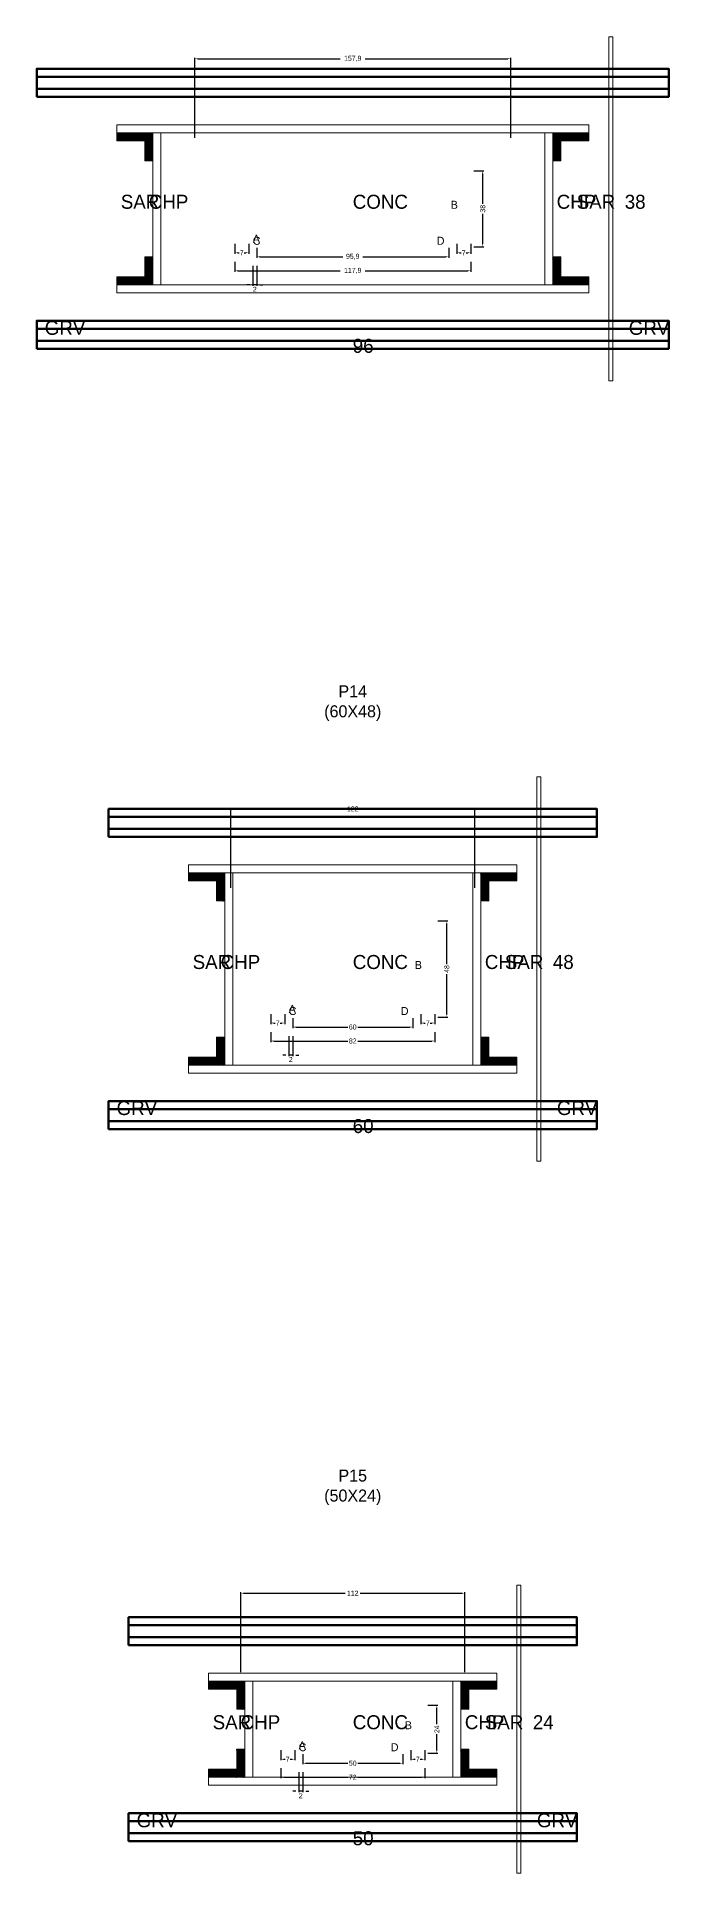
# Model space of a CAD drawing. Header units: centimetres. Extents: x -8500 to 4299, y -7226 to 295.
# Drawn here: x -158 to 158, y -4872 to -3954 of the extents above; entities that cross this region are included whole.
import ezdxf

# ---------------------------------------------------------------- set-up
doc = ezdxf.new("R2010")
doc.units = ezdxf.units.CM
for name, color, linetype in [('COTA', 241, 'Continuous'), ('GRAVATA', 224, 'Continuous'), ('Hachura', 251, 'Continuous'), ('NOMENCLATURA', 7, 'Continuous'), ('SARRAFO', 251, 'Continuous'), ('Texto Seção', 7, 'Continuous')]:
    doc.layers.add(name, color=color, linetype=linetype)
doc.dimstyles.new('cotax2', dxfattribs={"dimtxt": 2.5, "dimasz": 1.5, "dimexe": 0.5, "dimexo": 0.5, "dimgap": 0.5, "dimtad": 1, "dimcen": 2.5, "dimazin": 3, "dimtfac": 1, "dimtmove": 0, "dimatfit": 3})

# ---------------------------------------------------------------- blocks, each defined once
blk = doc.blocks.new('_CLOSEDFILLED')
at = {"color": 0, "linetype": 'BYBLOCK'}
blk.add_solid([(-1, 0.16), (0, 0), (-1, -0.16)], dxfattribs=at)
blk = doc.blocks.new('*D388')
for p, q in [((-58.95, -4066.5), (-58.95, -4071.5)), ((58.95, -4066.5), (58.95, -4071.5)), ((-57.45, -4071), (-6.25, -4071)), ((6.25, -4071), (57.45, -4071))]:
    blk.add_line(p, q)
at = {"layer": 'Defpoints'}
for p in [(-58.95, -4066), (58.95, -4066), (-58.95, -4071)]:
    blk.add_point(p, dxfattribs=at)
at = {"layer": 'COTA', "xscale": 1.5, "yscale": 1.5, "rotation": 180}
blk.add_blockref('_CLOSEDFILLED', (-58.95, -4071), dxfattribs=at)
at = {"layer": 'COTA', "xscale": 1.5, "yscale": 1.5}
blk.add_blockref('_CLOSEDFILLED', (58.95, -4071), dxfattribs=at)
at = {"layer": 'COTA', "insert": (0, -4071), "char_height": 2.5, "attachment_point": 5}
blk.add_mtext('117,9', dxfattribs=at)
blk = doc.blocks.new('*D389')
for p, q in [((-47.95, -4059.5), (-47.95, -4064.5)), ((-46.45, -4064), (-5, -4064)), ((5, -4064), (46.45, -4064)), ((47.95, -4059.5), (47.95, -4064.5))]:
    blk.add_line(p, q)
at = {"layer": 'Defpoints'}
for p in [(-47.95, -4059), (-47.95, -4064), (47.95, -4059)]:
    blk.add_point(p, dxfattribs=at)
at = {"layer": 'COTA', "xscale": 1.5, "yscale": 1.5, "rotation": 180}
blk.add_blockref('_CLOSEDFILLED', (-47.95, -4064), dxfattribs=at)
at = {"layer": 'COTA', "xscale": 1.5, "yscale": 1.5}
blk.add_blockref('_CLOSEDFILLED', (47.95, -4064), dxfattribs=at)
at = {"layer": 'COTA', "insert": (0, -4064), "char_height": 2.5, "attachment_point": 5}
blk.add_mtext('95,9', dxfattribs=at)
blk = doc.blocks.new('*D390')
for p, q in [((60.45, -4021), (65.45, -4021)), ((64.95, -4037.5), (64.95, -4022.5)), ((64.95, -4057.5), (64.95, -4042.5)), ((60.45, -4059), (65.45, -4059))]:
    blk.add_line(p, q)
at = {"layer": 'Defpoints'}
for p in [(59.95, -4021), (59.95, -4059), (64.95, -4059)]:
    blk.add_point(p, dxfattribs=at)
at = {"layer": 'COTA', "xscale": 1.5, "yscale": 1.5}
for p, rotation in [((64.95, -4021), 90), ((64.95, -4059), 270)]:
    blk.add_blockref('_CLOSEDFILLED', p, dxfattribs=dict(at, rotation=rotation))
at = {"layer": 'COTA', "insert": (64.95, -4040), "char_height": 2.5, "attachment_point": 5, "rotation": 90}
blk.add_mtext('38', dxfattribs=at)
blk = doc.blocks.new('*D391')
for p, q in [((-58.95, -4057.5), (-58.95, -4062.5)), ((-51.95, -4057.5), (-51.95, -4062.5)), ((-57.45, -4062), (-56.7, -4062)), ((-54.2, -4062), (-53.45, -4062))]:
    blk.add_line(p, q)
at = {"layer": 'Defpoints'}
for p in [(-58.95, -4057), (-51.95, -4057), (-58.95, -4062)]:
    blk.add_point(p, dxfattribs=at)
at = {"layer": 'COTA', "xscale": 1.5, "yscale": 1.5, "rotation": 180}
blk.add_blockref('_CLOSEDFILLED', (-58.95, -4062), dxfattribs=at)
at = {"layer": 'COTA', "xscale": 1.5, "yscale": 1.5}
blk.add_blockref('_CLOSEDFILLED', (-51.95, -4062), dxfattribs=at)
at = {"layer": 'COTA', "insert": (-55.45, -4062), "char_height": 2.5, "attachment_point": 5}
blk.add_mtext('7', dxfattribs=at)
blk = doc.blocks.new('*D392')
for p, q in [((51.95, -4057.5), (51.95, -4062.5)), ((58.95, -4057.5), (58.95, -4062.5)), ((53.45, -4062), (54.2, -4062)), ((56.7, -4062), (57.45, -4062))]:
    blk.add_line(p, q)
at = {"layer": 'Defpoints'}
for p in [(51.95, -4057), (58.95, -4057), (51.95, -4062)]:
    blk.add_point(p, dxfattribs=at)
at = {"layer": 'COTA', "xscale": 1.5, "yscale": 1.5, "rotation": 180}
blk.add_blockref('_CLOSEDFILLED', (51.95, -4062), dxfattribs=at)
at = {"layer": 'COTA', "xscale": 1.5, "yscale": 1.5}
blk.add_blockref('_CLOSEDFILLED', (58.95, -4062), dxfattribs=at)
at = {"layer": 'COTA', "insert": (55.45, -4062), "char_height": 2.5, "attachment_point": 5}
blk.add_mtext('7', dxfattribs=at)
blk = doc.blocks.new('*D393')
for p, q in [((-78.95, -4004.5), (-78.95, -3964.5)), ((-77.45, -3965), (-6.25, -3965)), ((6.25, -3965), (77.45, -3965)), ((78.95, -4004.5), (78.95, -3964.5))]:
    blk.add_line(p, q)
at = {"layer": 'Defpoints'}
for p in [(-78.95, -3965), (-78.95, -4005), (78.95, -4005)]:
    blk.add_point(p, dxfattribs=at)
at = {"layer": 'COTA', "xscale": 1.5, "yscale": 1.5, "rotation": 180}
blk.add_blockref('_CLOSEDFILLED', (-78.95, -3965), dxfattribs=at)
at = {"layer": 'COTA', "xscale": 1.5, "yscale": 1.5}
blk.add_blockref('_CLOSEDFILLED', (78.95, -3965), dxfattribs=at)
at = {"layer": 'COTA', "insert": (0, -3965), "char_height": 2.5, "attachment_point": 5}
blk.add_mtext('157,9', dxfattribs=at)
blk = doc.blocks.new('*D422')
for p, q in [((-41, -4451.5), (-41, -4456.5)), ((41, -4451.5), (41, -4456.5)), ((-39.5, -4456), (-2.5, -4456)), ((2.5, -4456), (39.5, -4456))]:
    blk.add_line(p, q)
at = {"layer": 'Defpoints'}
for p in [(-41, -4451), (41, -4451), (-41, -4456)]:
    blk.add_point(p, dxfattribs=at)
at = {"layer": 'COTA', "xscale": 1.5, "yscale": 1.5, "rotation": 180}
blk.add_blockref('_CLOSEDFILLED', (-41, -4456), dxfattribs=at)
at = {"layer": 'COTA', "xscale": 1.5, "yscale": 1.5}
blk.add_blockref('_CLOSEDFILLED', (41, -4456), dxfattribs=at)
at = {"layer": 'COTA', "insert": (0, -4456), "char_height": 2.5, "attachment_point": 5}
blk.add_mtext('82', dxfattribs=at)
blk = doc.blocks.new('*D423')
for p, q in [((-30, -4444.5), (-30, -4449.5)), ((-28.5, -4449), (-2.5, -4449)), ((2.5, -4449), (28.5, -4449)), ((30, -4444.5), (30, -4449.5))]:
    blk.add_line(p, q)
at = {"layer": 'Defpoints'}
for p in [(-30, -4444), (-30, -4449), (30, -4444)]:
    blk.add_point(p, dxfattribs=at)
at = {"layer": 'COTA', "xscale": 1.5, "yscale": 1.5, "rotation": 180}
blk.add_blockref('_CLOSEDFILLED', (-30, -4449), dxfattribs=at)
at = {"layer": 'COTA', "xscale": 1.5, "yscale": 1.5}
blk.add_blockref('_CLOSEDFILLED', (30, -4449), dxfattribs=at)
at = {"layer": 'COTA', "insert": (0, -4449), "char_height": 2.5, "attachment_point": 5}
blk.add_mtext('60', dxfattribs=at)
blk = doc.blocks.new('*D424')
for p, q in [((42.5, -4396), (47.5, -4396)), ((47, -4417.5), (47, -4397.5)), ((47, -4442.5), (47, -4422.5)), ((42.5, -4444), (47.5, -4444))]:
    blk.add_line(p, q)
at = {"layer": 'Defpoints'}
for p in [(42, -4396), (42, -4444), (47, -4444)]:
    blk.add_point(p, dxfattribs=at)
at = {"layer": 'COTA', "xscale": 1.5, "yscale": 1.5}
for p, rotation in [((47, -4396), 90), ((47, -4444), 270)]:
    blk.add_blockref('_CLOSEDFILLED', p, dxfattribs=dict(at, rotation=rotation))
at = {"layer": 'COTA', "insert": (47, -4420), "char_height": 2.5, "attachment_point": 5, "rotation": 90}
blk.add_mtext('48', dxfattribs=at)
blk = doc.blocks.new('*D425')
for p, q in [((-41, -4442.5), (-41, -4447.5)), ((-34, -4442.5), (-34, -4447.5)), ((-39.5, -4447), (-38.75, -4447)), ((-36.25, -4447), (-35.5, -4447))]:
    blk.add_line(p, q)
at = {"layer": 'Defpoints'}
for p in [(-41, -4442), (-34, -4442), (-41, -4447)]:
    blk.add_point(p, dxfattribs=at)
at = {"layer": 'COTA', "xscale": 1.5, "yscale": 1.5, "rotation": 180}
blk.add_blockref('_CLOSEDFILLED', (-41, -4447), dxfattribs=at)
at = {"layer": 'COTA', "xscale": 1.5, "yscale": 1.5}
blk.add_blockref('_CLOSEDFILLED', (-34, -4447), dxfattribs=at)
at = {"layer": 'COTA', "insert": (-37.5, -4447), "char_height": 2.5, "attachment_point": 5}
blk.add_mtext('7', dxfattribs=at)
blk = doc.blocks.new('*D426')
for p, q in [((34, -4442.5), (34, -4447.5)), ((41, -4442.5), (41, -4447.5)), ((35.5, -4447), (36.25, -4447)), ((38.75, -4447), (39.5, -4447))]:
    blk.add_line(p, q)
at = {"layer": 'Defpoints'}
for p in [(34, -4442), (41, -4442), (34, -4447)]:
    blk.add_point(p, dxfattribs=at)
at = {"layer": 'COTA', "xscale": 1.5, "yscale": 1.5, "rotation": 180}
blk.add_blockref('_CLOSEDFILLED', (34, -4447), dxfattribs=at)
at = {"layer": 'COTA', "xscale": 1.5, "yscale": 1.5}
blk.add_blockref('_CLOSEDFILLED', (41, -4447), dxfattribs=at)
at = {"layer": 'COTA', "insert": (37.5, -4447), "char_height": 2.5, "attachment_point": 5}
blk.add_mtext('7', dxfattribs=at)
blk = doc.blocks.new('*D427')
for p, q in [((-61, -4379.5), (-61, -4339.5)), ((-59.5, -4340), (-3.75, -4340)), ((3.75, -4340), (59.5, -4340)), ((61, -4379.5), (61, -4339.5))]:
    blk.add_line(p, q)
at = {"layer": 'Defpoints'}
for p in [(-61, -4340), (-61, -4380), (61, -4380)]:
    blk.add_point(p, dxfattribs=at)
at = {"layer": 'COTA', "xscale": 1.5, "yscale": 1.5, "rotation": 180}
blk.add_blockref('_CLOSEDFILLED', (-61, -4340), dxfattribs=at)
at = {"layer": 'COTA', "xscale": 1.5, "yscale": 1.5}
blk.add_blockref('_CLOSEDFILLED', (61, -4340), dxfattribs=at)
at = {"layer": 'COTA', "insert": (0, -4340), "char_height": 2.5, "attachment_point": 5}
blk.add_mtext('122', dxfattribs=at)
blk = doc.blocks.new('*D456')
for p, q in [((-36, -4819.5), (-36, -4824.5)), ((36, -4819.5), (36, -4824.5)), ((-34.5, -4824), (-2.5, -4824)), ((2.5, -4824), (34.5, -4824))]:
    blk.add_line(p, q)
at = {"layer": 'Defpoints'}
for p in [(-36, -4819), (36, -4819), (-36, -4824)]:
    blk.add_point(p, dxfattribs=at)
at = {"layer": 'COTA', "xscale": 1.5, "yscale": 1.5, "rotation": 180}
blk.add_blockref('_CLOSEDFILLED', (-36, -4824), dxfattribs=at)
at = {"layer": 'COTA', "xscale": 1.5, "yscale": 1.5}
blk.add_blockref('_CLOSEDFILLED', (36, -4824), dxfattribs=at)
at = {"layer": 'COTA', "insert": (0, -4824), "char_height": 2.5, "attachment_point": 5}
blk.add_mtext('72', dxfattribs=at)
blk = doc.blocks.new('*D457')
for p, q in [((-25, -4812.5), (-25, -4817.5)), ((-23.5, -4817), (-2.5, -4817)), ((2.5, -4817), (23.5, -4817)), ((25, -4812.5), (25, -4817.5))]:
    blk.add_line(p, q)
at = {"layer": 'Defpoints'}
for p in [(-25, -4812), (-25, -4817), (25, -4812)]:
    blk.add_point(p, dxfattribs=at)
at = {"layer": 'COTA', "xscale": 1.5, "yscale": 1.5, "rotation": 180}
blk.add_blockref('_CLOSEDFILLED', (-25, -4817), dxfattribs=at)
at = {"layer": 'COTA', "xscale": 1.5, "yscale": 1.5}
blk.add_blockref('_CLOSEDFILLED', (25, -4817), dxfattribs=at)
at = {"layer": 'COTA', "insert": (0, -4817), "char_height": 2.5, "attachment_point": 5}
blk.add_mtext('50', dxfattribs=at)
blk = doc.blocks.new('*D458')
for p, q in [((37.5, -4788), (42.5, -4788)), ((42, -4797.5), (42, -4789.5)), ((42, -4810.5), (42, -4802.5)), ((37.5, -4812), (42.5, -4812))]:
    blk.add_line(p, q)
at = {"layer": 'Defpoints'}
for p in [(37, -4788), (37, -4812), (42, -4812)]:
    blk.add_point(p, dxfattribs=at)
at = {"layer": 'COTA', "xscale": 1.5, "yscale": 1.5}
for p, rotation in [((42, -4788), 90), ((42, -4812), 270)]:
    blk.add_blockref('_CLOSEDFILLED', p, dxfattribs=dict(at, rotation=rotation))
at = {"layer": 'COTA', "insert": (42, -4800), "char_height": 2.5, "attachment_point": 5, "rotation": 90}
blk.add_mtext('24', dxfattribs=at)
blk = doc.blocks.new('*D459')
for p, q in [((-36, -4810.5), (-36, -4815.5)), ((-34.5, -4815), (-33.75, -4815)), ((-31.25, -4815), (-30.5, -4815)), ((-29, -4810.5), (-29, -4815.5))]:
    blk.add_line(p, q)
at = {"layer": 'Defpoints'}
for p in [(-36, -4810), (-29, -4810), (-36, -4815)]:
    blk.add_point(p, dxfattribs=at)
at = {"layer": 'COTA', "xscale": 1.5, "yscale": 1.5, "rotation": 180}
blk.add_blockref('_CLOSEDFILLED', (-36, -4815), dxfattribs=at)
at = {"layer": 'COTA', "xscale": 1.5, "yscale": 1.5}
blk.add_blockref('_CLOSEDFILLED', (-29, -4815), dxfattribs=at)
at = {"layer": 'COTA', "insert": (-32.5, -4815), "char_height": 2.5, "attachment_point": 5}
blk.add_mtext('7', dxfattribs=at)
blk = doc.blocks.new('*D460')
for p, q in [((29, -4810.5), (29, -4815.5)), ((30.5, -4815), (31.25, -4815)), ((33.75, -4815), (34.5, -4815)), ((36, -4810.5), (36, -4815.5))]:
    blk.add_line(p, q)
at = {"layer": 'Defpoints'}
for p in [(29, -4810), (36, -4810), (29, -4815)]:
    blk.add_point(p, dxfattribs=at)
at = {"layer": 'COTA', "xscale": 1.5, "yscale": 1.5, "rotation": 180}
blk.add_blockref('_CLOSEDFILLED', (29, -4815), dxfattribs=at)
at = {"layer": 'COTA', "xscale": 1.5, "yscale": 1.5}
blk.add_blockref('_CLOSEDFILLED', (36, -4815), dxfattribs=at)
at = {"layer": 'COTA', "insert": (32.5, -4815), "char_height": 2.5, "attachment_point": 5}
blk.add_mtext('7', dxfattribs=at)
blk = doc.blocks.new('*D461')
for p, q in [((-56, -4771.5), (-56, -4731.5)), ((-54.5, -4732), (-3.75, -4732)), ((3.75, -4732), (54.5, -4732)), ((56, -4771.5), (56, -4731.5))]:
    blk.add_line(p, q)
at = {"layer": 'Defpoints'}
for p in [(-56, -4732), (-56, -4772), (56, -4772)]:
    blk.add_point(p, dxfattribs=at)
at = {"layer": 'COTA', "xscale": 1.5, "yscale": 1.5, "rotation": 180}
blk.add_blockref('_CLOSEDFILLED', (-56, -4732), dxfattribs=at)
at = {"layer": 'COTA', "xscale": 1.5, "yscale": 1.5}
blk.add_blockref('_CLOSEDFILLED', (56, -4732), dxfattribs=at)
at = {"layer": 'COTA', "insert": (0, -4732), "char_height": 2.5, "attachment_point": 5}
blk.add_mtext('112', dxfattribs=at)

msp = doc.modelspace()

# ---------------------------------------------------------------- hatches: boundary and pattern name
at = {"layer": 'SARRAFO'}
h = msp.add_hatch(dxfattribs=at)
h.set_pattern_fill('SOLID', scale=2)
h.paths.add_polyline_path([(-117.9, -4006), (-103.9, -4006), (-103.9, -4002), (-117.9, -4002)])
h = msp.add_hatch(dxfattribs=at)
h.set_pattern_fill('SOLID', scale=2)
h.paths.add_polyline_path([(-103.9, -4016), (-99.9, -4016), (-99.9, -4002), (-103.9, -4002)])
h = msp.add_hatch(dxfattribs=at)
h.set_pattern_fill('SOLID', scale=2)
h.paths.add_polyline_path([(99.9, -4016), (103.9, -4016), (103.9, -4002), (99.9, -4002)])
h = msp.add_hatch(dxfattribs=at)
h.set_pattern_fill('SOLID', scale=2)
h.paths.add_polyline_path([(103.9, -4006), (117.9, -4006), (117.9, -4002), (103.9, -4002)])
h = msp.add_hatch(dxfattribs=at)
h.set_pattern_fill('SOLID', scale=2)
h.paths.add_polyline_path([(-103.9, -4078), (-99.9, -4078), (-99.9, -4064), (-103.9, -4064)])
h = msp.add_hatch(dxfattribs=at)
h.set_pattern_fill('SOLID', scale=2)
h.paths.add_polyline_path([(99.9, -4078), (103.9, -4078), (103.9, -4064), (99.9, -4064)])
h = msp.add_hatch(dxfattribs=at)
h.set_pattern_fill('SOLID', scale=2)
h.paths.add_polyline_path([(-117.9, -4078), (-103.9, -4078), (-103.9, -4074), (-117.9, -4074)])
h = msp.add_hatch(dxfattribs=at)
h.set_pattern_fill('SOLID', scale=2)
h.paths.add_polyline_path([(103.9, -4078), (117.9, -4078), (117.9, -4074), (103.9, -4074)])
h = msp.add_hatch(dxfattribs=at)
h.set_pattern_fill('SOLID', scale=2)
h.paths.add_polyline_path([(-82, -4376), (-68, -4376), (-68, -4372), (-82, -4372)])
h = msp.add_hatch(dxfattribs=at)
h.set_pattern_fill('SOLID', scale=2)
h.paths.add_polyline_path([(-68, -4386), (-64, -4386), (-64, -4372), (-68, -4372)])
h = msp.add_hatch(dxfattribs=at)
h.set_pattern_fill('SOLID', scale=2)
h.paths.add_polyline_path([(64, -4386), (68, -4386), (68, -4372), (64, -4372)])
h = msp.add_hatch(dxfattribs=at)
h.set_pattern_fill('SOLID', scale=2)
h.paths.add_polyline_path([(68, -4376), (82, -4376), (82, -4372), (68, -4372)])
h = msp.add_hatch(dxfattribs=at)
h.set_pattern_fill('SOLID', scale=2)
h.paths.add_polyline_path([(-68, -4468), (-64, -4468), (-64, -4454), (-68, -4454)])
h = msp.add_hatch(dxfattribs=at)
h.set_pattern_fill('SOLID', scale=2)
h.paths.add_polyline_path([(64, -4468), (68, -4468), (68, -4454), (64, -4454)])
h = msp.add_hatch(dxfattribs=at)
h.set_pattern_fill('SOLID', scale=2)
h.paths.add_polyline_path([(-82, -4468), (-68, -4468), (-68, -4464), (-82, -4464)])
h = msp.add_hatch(dxfattribs=at)
h.set_pattern_fill('SOLID', scale=2)
h.paths.add_polyline_path([(68, -4468), (82, -4468), (82, -4464), (68, -4464)])
h = msp.add_hatch(dxfattribs=at)
h.set_pattern_fill('SOLID', scale=2)
h.paths.add_polyline_path([(-72, -4780), (-58, -4780), (-58, -4776), (-72, -4776)])
h = msp.add_hatch(dxfattribs=at)
h.set_pattern_fill('SOLID', scale=2)
h.paths.add_polyline_path([(-58, -4790), (-54, -4790), (-54, -4776), (-58, -4776)])
h = msp.add_hatch(dxfattribs=at)
h.set_pattern_fill('SOLID', scale=2)
h.paths.add_polyline_path([(54, -4790), (58, -4790), (58, -4776), (54, -4776)])
h = msp.add_hatch(dxfattribs=at)
h.set_pattern_fill('SOLID', scale=2)
h.paths.add_polyline_path([(58, -4780), (72, -4780), (72, -4776), (58, -4776)])
h = msp.add_hatch(dxfattribs=at)
h.set_pattern_fill('SOLID', scale=2)
h.paths.add_polyline_path([(-58, -4824), (-54, -4824), (-54, -4810), (-58, -4810)])
h = msp.add_hatch(dxfattribs=at)
h.set_pattern_fill('SOLID', scale=2)
h.paths.add_polyline_path([(54, -4824), (58, -4824), (58, -4810), (54, -4810)])
h = msp.add_hatch(dxfattribs=at)
h.set_pattern_fill('SOLID', scale=2)
h.paths.add_polyline_path([(-72, -4824), (-58, -4824), (-58, -4820), (-72, -4820)])
h = msp.add_hatch(dxfattribs=at)
h.set_pattern_fill('SOLID', scale=2)
h.paths.add_polyline_path([(58, -4824), (72, -4824), (72, -4820), (58, -4820)])

# ---------------------------------------------------------------- linework, layer by layer
at = {"layer": 'GRAVATA', "lineweight": 50}
for points in [[(-157.9, -3984), (157.9, -3984), (157.9, -3970), (-157.9, -3970)], [(-157.9, -3980), (157.9, -3980), (157.9, -3974), (-157.9, -3974)], [(-157.9, -4110), (157.9, -4110), (157.9, -4096), (-157.9, -4096)], [(-157.9, -4106), (157.9, -4106), (157.9, -4100), (-157.9, -4100)], [(-122, -4354), (122, -4354), (122, -4340), (-122, -4340)], [(-122, -4350), (122, -4350), (122, -4344), (-122, -4344)], [(-122, -4500), (122, -4500), (122, -4486), (-122, -4486)], [(-122, -4496), (122, -4496), (122, -4490), (-122, -4490)], [(-112, -4758), (112, -4758), (112, -4744), (-112, -4744)], [(-112, -4754), (112, -4754), (112, -4748), (-112, -4748)], [(-112, -4856), (112, -4856), (112, -4842), (-112, -4842)], [(-112, -4852), (112, -4852), (112, -4846), (-112, -4846)]]:
    msp.add_lwpolyline(points, close=True, dxfattribs=at)
at = {"layer": 'Hachura', "lineweight": 13}
for points in [[(127.9, -4126), (129.9, -4126), (129.9, -3954), (127.9, -3954)], [(92, -4516), (94, -4516), (94, -4324), (92, -4324)], [(82, -4872), (84, -4872), (84, -4728), (82, -4728)]]:
    msp.add_lwpolyline(points, close=True, dxfattribs=at)
at = {"layer": 'Hachura', "lineweight": 18}
for points in [[(-117.9, -4002), (117.9, -4002), (117.9, -3998), (-117.9, -3998)], [(-99.9, -4078), (-95.9, -4078), (-95.9, -4002), (-99.9, -4002)], [(95.9, -4078), (99.9, -4078), (99.9, -4002), (95.9, -4002)], [(-117.9, -4082), (117.9, -4082), (117.9, -4078), (-117.9, -4078)], [(-82, -4372), (82, -4372), (82, -4368), (-82, -4368)], [(-64, -4468), (-60, -4468), (-60, -4372), (-64, -4372)], [(60, -4468), (64, -4468), (64, -4372), (60, -4372)], [(-82, -4472), (82, -4472), (82, -4468), (-82, -4468)], [(-72, -4776), (72, -4776), (72, -4772), (-72, -4772)], [(-54, -4824), (-50, -4824), (-50, -4776), (-54, -4776)], [(50, -4824), (54, -4824), (54, -4776), (50, -4776)], [(-72, -4828), (72, -4828), (72, -4824), (-72, -4824)]]:
    msp.add_lwpolyline(points, close=True, dxfattribs=at)
at = {"layer": 'SARRAFO', "lineweight": 13}
for points in [[(-117.9, -4006), (-103.9, -4006), (-103.9, -4002), (-117.9, -4002)], [(-103.9, -4016), (-99.9, -4016), (-99.9, -4002), (-103.9, -4002)], [(99.9, -4016), (103.9, -4016), (103.9, -4002), (99.9, -4002)], [(103.9, -4006), (117.9, -4006), (117.9, -4002), (103.9, -4002)], [(-103.9, -4078), (-99.9, -4078), (-99.9, -4064), (-103.9, -4064)], [(99.9, -4078), (103.9, -4078), (103.9, -4064), (99.9, -4064)], [(-117.9, -4078), (-103.9, -4078), (-103.9, -4074), (-117.9, -4074)], [(103.9, -4078), (117.9, -4078), (117.9, -4074), (103.9, -4074)], [(-82, -4376), (-68, -4376), (-68, -4372), (-82, -4372)], [(-68, -4386), (-64, -4386), (-64, -4372), (-68, -4372)], [(64, -4386), (68, -4386), (68, -4372), (64, -4372)], [(68, -4376), (82, -4376), (82, -4372), (68, -4372)], [(-68, -4468), (-64, -4468), (-64, -4454), (-68, -4454)], [(64, -4468), (68, -4468), (68, -4454), (64, -4454)], [(-82, -4468), (-68, -4468), (-68, -4464), (-82, -4464)], [(68, -4468), (82, -4468), (82, -4464), (68, -4464)], [(-72, -4780), (-58, -4780), (-58, -4776), (-72, -4776)], [(-58, -4790), (-54, -4790), (-54, -4776), (-58, -4776)], [(54, -4790), (58, -4790), (58, -4776), (54, -4776)], [(58, -4780), (72, -4780), (72, -4776), (58, -4776)], [(-58, -4824), (-54, -4824), (-54, -4810), (-58, -4810)], [(54, -4824), (58, -4824), (58, -4810), (54, -4810)], [(-72, -4824), (-58, -4824), (-58, -4820), (-72, -4820)], [(58, -4824), (72, -4824), (72, -4820), (58, -4820)]]:
    msp.add_lwpolyline(points, close=True, dxfattribs=at)

# ---------------------------------------------------------------- texts
at = {"layer": 'NOMENCLATURA'}
for s, p in [('B', (48.95, -4040)), ('A', (-49.95, -4057)), ('C', (-49.95, -4058)), ('D', (41.95, -4058)), ('B', (31, -4420)), ('A', (-32, -4442)), ('C', (-32, -4443)), ('D', (24, -4443)), ('B', (26, -4800)), ('A', (-27, -4810)), ('C', (-27, -4811)), ('D', (19, -4811))]:
    msp.add_text(s, height=4, dxfattribs=at).set_placement(p)
at = {"layer": 'NOMENCLATURA', "char_height": 6, "attachment_point": 8}
for s, insert in [('P14\\P(60X48)', (0, -4296)), ('P15\\P(50X24)', (0, -4688))]:
    msp.add_mtext(s, dxfattribs=dict(at, insert=insert))
at = {"layer": 'Texto Seção'}
for s, p in [('SAR', (-115.9, -4040)), ('CHP', (-101.9, -4040)), ('CONC', (0, -4040)), ('CHP', (101.9, -4040)), ('SAR', (111.9, -4040)), ('38', (135.9, -4040)), ('GRV', (-153.9, -4103)), ('GRV', (137.9, -4103)), ('96', (0, -4112)), ('SAR', (-80, -4420)), ('CHP', (-66, -4420)), ('CONC', (0, -4420)), ('CHP', (66, -4420)), ('SAR', (76, -4420)), ('48', (100, -4420)), ('GRV', (-118, -4493)), ('GRV', (102, -4493)), ('60', (0, -4502)), ('SAR', (-70, -4800)), ('CHP', (-56, -4800)), ('CONC', (0, -4800)), ('CHP', (56, -4800)), ('SAR', (66, -4800)), ('24', (90, -4800)), ('GRV', (-108, -4849)), ('GRV', (92, -4849)), ('50', (0, -4858))]:
    msp.add_text(s, height=7, dxfattribs=at).set_placement(p)

# ---------------------------------------------------------------- dimensions: what is measured, and where the dimension line sits
at = {"layer": 'COTA'}
for base, p1, p2, picture, middle in [((-78.95, -3965), (-78.95, -4005), (78.95, -4005), '*D393', (0, -3965)), ((-58.95, -4062), (-58.95, -4057), (-51.95, -4057), '*D391', (-55.45, -4062)), ((51.95, -4062), (51.95, -4057), (58.95, -4057), '*D392', (55.45, -4062)), ((-58.95, -4071), (-58.95, -4066), (58.95, -4066), '*D388', (0, -4071)), ((-47.95, -4064), (-47.95, -4059), (47.95, -4059), '*D389', (0, -4064)), ((-61, -4340), (-61, -4380), (61, -4380), '*D427', (0, -4340)), ((-41, -4447), (-41, -4442), (-34, -4442), '*D425', (-37.5, -4447)), ((34, -4447), (34, -4442), (41, -4442), '*D426', (37.5, -4447)), ((-41, -4456), (-41, -4451), (41, -4451), '*D422', (0, -4456)), ((-30, -4449), (-30, -4444), (30, -4444), '*D423', (0, -4449)), ((-56, -4732), (-56, -4772), (56, -4772), '*D461', (0, -4732)), ((-36, -4815), (-36, -4810), (-29, -4810), '*D459', (-32.5, -4815)), ((29, -4815), (29, -4810), (36, -4810), '*D460', (32.5, -4815)), ((-36, -4824), (-36, -4819), (36, -4819), '*D456', (0, -4824)), ((-25, -4817), (-25, -4812), (25, -4812), '*D457', (0, -4817))]:
    dim = msp.add_linear_dim(base=base, p1=p1, p2=p2, dimstyle='cotax2', dxfattribs=at)
    dim.commit()
    dim.dimension.update_dxf_attribs({"geometry": picture, "text_midpoint": middle})
for base, p1, p2, picture, middle in [((64.95, -4059), (59.95, -4059), (59.95, -4021), '*D390', (64.95, -4040)), ((47, -4444), (42, -4444), (42, -4396), '*D424', (47, -4420)), ((42, -4812), (37, -4812), (37, -4788), '*D458', (42, -4800))]:
    dim = msp.add_linear_dim(base=base, p1=p1, p2=p2, angle=90, dimstyle='cotax2', dxfattribs=at)
    dim.commit()
    dim.dimension.update_dxf_attribs({"geometry": picture, "text_midpoint": middle})
for base, p1, p2 in [((-47.95, -4078), (-47.95, -4068), (-49.95, -4068)), ((-30, -4463), (-30, -4453), (-32, -4453)), ((-25, -4831), (-25, -4821), (-27, -4821))]:
    msp.add_linear_dim(base=base, p1=p1, p2=p2, dimstyle='cotax2', dxfattribs=at).render()

doc.saveas('drawing.dxf')
